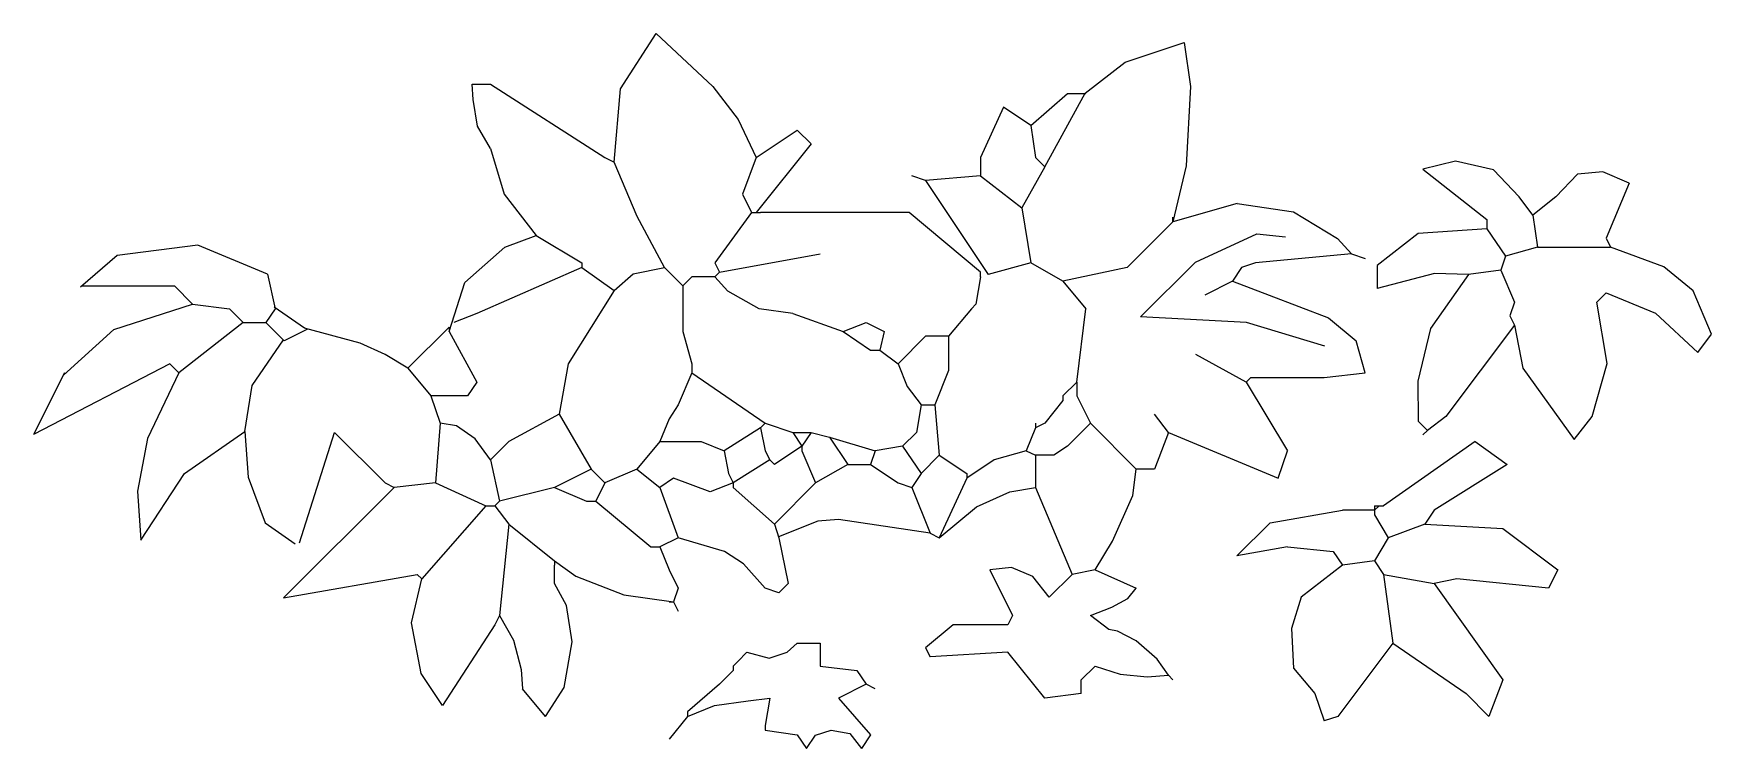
# Model space of a CAD drawing. Extents: x -1.89 to 0.08, y -0.89 to -0.05.
import ezdxf

# ---------------------------------------------------------------- set-up
doc = ezdxf.new("R2010")
doc.units = 0
doc.header["$MEASUREMENT"] = 0
doc.layers.get('0').update_dxf_attribs({"linetype": 'CONTINUOUS'})

msp = doc.modelspace()

# ---------------------------------------------------------------- linework, layer by layer
at = {"color": 3}
for p, q in [((-1.2001, -0.1154), (-1.1581, -0.0506)), ((-1.1581, -0.0506), (-1.0913, -0.1128)), ((-0.607, -0.0843), (-0.5378, -0.061)), ((-0.5378, -0.061), (-0.5304, -0.1128)), ((-0.6539, -0.1205), (-0.607, -0.0843)), ((-1.3743, -0.1103), (-1.3528, -0.1103)), ((-1.3731, -0.1283), (-1.3743, -0.1103)), ((-1.3528, -0.1103), (-1.2183, -0.1964)), ((-1.2075, -0.2018), (-1.2001, -0.1154)), ((-1.0913, -0.1128), (-1.0617, -0.1516)), ((-0.5304, -0.1128), (-0.5353, -0.206)), ((-1.3681, -0.1594), (-1.3731, -0.1283)), ((-0.7501, -0.1372), (-0.777, -0.1964)), ((-0.7178, -0.1588), (-0.7501, -0.1372)), ((-0.7178, -0.1588), (-0.6747, -0.1211)), ((-0.7016, -0.2072), (-0.6539, -0.1205)), ((-0.6747, -0.1211), (-0.6532, -0.1211)), ((-1.0617, -0.1516), (-1.0407, -0.1964)), ((-1.3528, -0.1857), (-1.3681, -0.1594)), ((-1.0407, -0.1964), (-0.9922, -0.1641)), ((-0.9922, -0.1641), (-0.9761, -0.1803)), ((-0.7178, -0.1588), (-0.7124, -0.1964)), ((-1.3528, -0.1857), (-1.3367, -0.2395)), ((-1.2183, -0.1964), (-1.2075, -0.2018)), ((-1.0407, -0.1964), (-1.0568, -0.2395)), ((-0.9761, -0.1803), (-1.0407, -0.261)), ((-0.777, -0.1964), (-0.777, -0.2179)), ((-0.7124, -0.1964), (-0.7016, -0.2072)), ((-1.1803, -0.2655), (-1.2075, -0.2018)), ((-0.7016, -0.2072), (-0.7286, -0.2556)), ((-0.5353, -0.206), (-0.551, -0.2718)), ((-0.2188, -0.2004), (-0.2573, -0.2101)), ((-0.2573, -0.2101), (-0.182, -0.2693)), ((-0.1744, -0.2107), (-0.2188, -0.2004)), ((-0.1443, -0.2424), (-0.1744, -0.2107)), ((-0.0755, -0.2159), (-0.1012, -0.2424)), ((-0.0459, -0.2133), (-0.0755, -0.2159)), ((-0.0151, -0.2263), (-0.0459, -0.2133)), ((-0.8416, -0.2233), (-0.8577, -0.2179)), ((-0.777, -0.2179), (-0.8416, -0.2233)), ((-0.8416, -0.2233), (-0.7679, -0.3339)), ((-0.777, -0.2179), (-0.7286, -0.2556)), ((-0.0151, -0.2263), (-0.042, -0.2909)), ((-1.3367, -0.2395), (-1.299, -0.2879)), ((-1.0568, -0.2395), (-1.0461, -0.261)), ((-0.7286, -0.2556), (-0.7178, -0.3202)), ((-0.4756, -0.2502), (-0.551, -0.2718)), ((-0.4756, -0.2502), (-0.4093, -0.2603)), ((-0.1281, -0.264), (-0.1443, -0.2424)), ((-0.1012, -0.2424), (-0.1281, -0.264)), ((-1.1483, -0.3256), (-1.1803, -0.2655)), ((-1.0461, -0.261), (-1.0891, -0.3202)), ((-1.0461, -0.261), (-1.0407, -0.261)), ((-1.0407, -0.261), (-1.0353, -0.261)), ((-0.8609, -0.261), (-1.0353, -0.261)), ((-0.777, -0.331), (-0.8609, -0.261)), ((-0.551, -0.2718), (-0.6048, -0.3256)), ((-0.551, -0.2718), (-0.551, -0.2664)), ((-0.4093, -0.2603), (-0.3574, -0.2914)), ((-0.182, -0.2693), (-0.182, -0.2801)), ((-0.1281, -0.264), (-0.1228, -0.3016)), ((-1.336, -0.3018), (-1.299, -0.2879)), ((-1.299, -0.2879), (-1.2452, -0.3202)), ((-0.5246, -0.3192), (-0.4524, -0.286)), ((-0.4524, -0.286), (-0.4185, -0.2894)), ((-0.3574, -0.2914), (-0.3411, -0.3094)), ((-0.2627, -0.2855), (-0.3111, -0.3232)), ((-0.182, -0.2801), (-0.2627, -0.2855)), ((-0.182, -0.2801), (-0.1604, -0.3124)), ((-0.042, -0.2909), (-0.0367, -0.3016)), ((-1.7911, -0.3115), (-1.8345, -0.3487)), ((-1.6965, -0.2991), (-1.7911, -0.3115)), ((-1.6148, -0.3334), (-1.6965, -0.2991)), ((-1.3829, -0.3432), (-1.336, -0.3018)), ((-1.0837, -0.331), (-0.9653, -0.3094)), ((-0.3411, -0.3094), (-0.4541, -0.3202)), ((-0.3411, -0.3094), (-0.3249, -0.3148)), ((-0.1604, -0.3124), (-0.1658, -0.3285)), ((-0.1228, -0.3016), (-0.1604, -0.3124)), ((-0.1228, -0.3016), (-0.0367, -0.3016)), ((0.0258, -0.3246), (-0.0367, -0.3016)), ((-1.6148, -0.3334), (-1.6057, -0.374)), ((-1.2452, -0.3256), (-1.3689, -0.3794)), ((-1.2452, -0.3202), (-1.2452, -0.3256)), ((-1.2452, -0.3256), (-1.2075, -0.3525)), ((-1.2075, -0.3525), (-1.1852, -0.3328)), ((-1.1852, -0.3328), (-1.1483, -0.3256)), ((-1.1483, -0.3256), (-1.1268, -0.3471)), ((-1.0891, -0.3202), (-1.0837, -0.331)), ((-1.0837, -0.331), (-1.0891, -0.3364)), ((-0.777, -0.3364), (-0.777, -0.331)), ((-0.7178, -0.3202), (-0.7679, -0.3339)), ((-0.6801, -0.3417), (-0.7178, -0.3202)), ((-0.6048, -0.3256), (-0.6801, -0.3417)), ((-0.5892, -0.3834), (-0.5246, -0.3192)), ((-0.4702, -0.3256), (-0.481, -0.3417)), ((-0.4541, -0.3202), (-0.4702, -0.3256)), ((-0.3111, -0.3232), (-0.3111, -0.3501)), ((-0.2436, -0.3324), (-0.3111, -0.3501)), ((-0.2035, -0.3339), (-0.2485, -0.3971)), ((-0.2035, -0.3339), (-0.2436, -0.3324)), ((-0.1658, -0.3285), (-0.2035, -0.3339)), ((-0.1658, -0.3285), (-0.1497, -0.3662)), ((0.0604, -0.3531), (0.0258, -0.3246)), ((-1.8328, -0.3471), (-1.7241, -0.3471)), ((-1.7241, -0.3471), (-1.7026, -0.3686)), ((-1.4012, -0.4009), (-1.3829, -0.3432)), ((-1.2075, -0.3525), (-1.2613, -0.4386)), ((-1.116, -0.3364), (-1.1268, -0.3471)), ((-1.1268, -0.3471), (-1.1268, -0.4009)), ((-1.0891, -0.3364), (-1.116, -0.3364)), ((-1.074, -0.3535), (-1.0891, -0.3364)), ((-1.037, -0.3742), (-1.074, -0.3535)), ((-0.777, -0.3364), (-0.7824, -0.3686)), ((-0.6801, -0.3417), (-0.6532, -0.374)), ((-0.481, -0.3417), (-0.5133, -0.3579)), ((-0.481, -0.3417), (-0.438, -0.3579)), ((0.0817, -0.4039), (0.0604, -0.3531)), ((-1.7951, -0.3983), (-1.7026, -0.3686)), ((-1.7026, -0.3686), (-1.6595, -0.374)), ((-1.6595, -0.374), (-1.6434, -0.3902)), ((-1.6057, -0.374), (-1.6165, -0.3902)), ((-1.5712, -0.397), (-1.6068, -0.3722)), ((-0.9976, -0.3794), (-1.037, -0.3742)), ((-0.7877, -0.374), (-0.8147, -0.4063)), ((-0.7824, -0.3686), (-0.7877, -0.374)), ((-0.664, -0.4601), (-0.6532, -0.374)), ((-0.438, -0.3579), (-0.368, -0.3848)), ((-0.1497, -0.3662), (-0.1551, -0.3823)), ((-0.042, -0.3554), (-0.0528, -0.3662)), ((-0.0409, -0.4385), (-0.0528, -0.3662)), ((-0.042, -0.3554), (0.0159, -0.379)), ((-1.6434, -0.3902), (-1.7187, -0.4494)), ((-1.6434, -0.3902), (-1.6165, -0.3902)), ((-1.595, -0.4117), (-1.6165, -0.3902)), ((-1.3689, -0.3794), (-1.3959, -0.3902)), ((-0.9976, -0.3794), (-0.9384, -0.4009)), ((-0.9384, -0.4009), (-0.9115, -0.3902)), ((-0.9115, -0.3902), (-0.89, -0.4009)), ((-0.4644, -0.3903), (-0.5892, -0.3834)), ((-0.3725, -0.4178), (-0.4644, -0.3903)), ((-0.368, -0.3848), (-0.3357, -0.4117)), ((-0.1497, -0.3931), (-0.2304, -0.5007)), ((-0.1551, -0.3823), (-0.1497, -0.3931)), ((-0.1497, -0.3931), (-0.1398, -0.4437)), ((0.0159, -0.379), (0.0656, -0.4254)), ((-1.8542, -0.452), (-1.7951, -0.3983)), ((-1.6325, -0.4643), (-1.5959, -0.4105)), ((-1.5676, -0.398), (-1.595, -0.4117)), ((-1.5059, -0.4146), (-1.5712, -0.397)), ((-1.4012, -0.3955), (-1.4497, -0.444)), ((-1.4012, -0.3955), (-1.4012, -0.4009)), ((-1.4012, -0.4009), (-1.3689, -0.4601)), ((-1.1268, -0.4009), (-1.116, -0.4386)), ((-0.9384, -0.4009), (-0.9061, -0.4225)), ((-0.89, -0.4009), (-0.8954, -0.4225)), ((-0.8416, -0.4063), (-0.8739, -0.4386)), ((-0.8147, -0.4063), (-0.8416, -0.4063)), ((-0.8147, -0.4063), (-0.8146, -0.4467)), ((-0.3249, -0.4494), (-0.3357, -0.4117)), ((-0.2485, -0.3971), (-0.2633, -0.4592)), ((0.0656, -0.4254), (0.0817, -0.4039)), ((-1.4766, -0.4278), (-1.5059, -0.4146)), ((-1.4497, -0.444), (-1.4766, -0.4278)), ((-0.9061, -0.4225), (-0.8954, -0.4225)), ((-0.8954, -0.4225), (-0.8739, -0.4386)), ((-0.4649, -0.4601), (-0.5241, -0.4278)), ((-1.7295, -0.4386), (-1.8895, -0.5218)), ((-1.8533, -0.4494), (-1.8895, -0.5218)), ((-1.7187, -0.4494), (-1.7556, -0.5263)), ((-1.7187, -0.4494), (-1.7295, -0.4386)), ((-1.4497, -0.444), (-1.4228, -0.4763)), ((-1.2613, -0.4386), (-1.2721, -0.4978)), ((-1.116, -0.4494), (-1.1322, -0.487)), ((-1.116, -0.4386), (-1.116, -0.4494)), ((-1.116, -0.4494), (-1.0299, -0.5085)), ((-0.8739, -0.4386), (-0.8631, -0.4655)), ((-0.8146, -0.4467), (-0.8308, -0.487)), ((-0.3734, -0.4547), (-0.3249, -0.4494)), ((-0.1398, -0.4437), (-0.0797, -0.5276)), ((-0.0582, -0.5007), (-0.0409, -0.4385)), ((-1.6413, -0.5181), (-1.6325, -0.4643)), ((-1.3689, -0.4601), (-1.3797, -0.4763)), ((-0.8631, -0.4655), (-0.8469, -0.487)), ((-0.664, -0.4601), (-0.6801, -0.4763)), ((-0.664, -0.4601), (-0.664, -0.4763)), ((-0.4649, -0.4601), (-0.4595, -0.4547)), ((-0.4649, -0.4601), (-0.4164, -0.5408)), ((-0.4595, -0.4547), (-0.3734, -0.4547)), ((-0.2633, -0.4592), (-0.2627, -0.5061)), ((-1.3797, -0.4763), (-1.4228, -0.4763)), ((-1.4228, -0.4763), (-1.412, -0.5085)), ((-1.1322, -0.487), (-1.1429, -0.5032)), ((-0.8469, -0.487), (-0.8523, -0.5193)), ((-0.8469, -0.487), (-0.8308, -0.487)), ((-0.8308, -0.487), (-0.8254, -0.5462)), ((-0.6801, -0.4817), (-0.7016, -0.5085)), ((-0.6801, -0.4763), (-0.6801, -0.4817)), ((-0.664, -0.4763), (-0.6478, -0.5085)), ((-1.412, -0.5085), (-1.4174, -0.5785)), ((-1.3928, -0.5115), (-1.412, -0.5085)), ((-1.3706, -0.527), (-1.3928, -0.5115)), ((-1.2721, -0.4978), (-1.3313, -0.5301)), ((-1.2721, -0.4978), (-1.2344, -0.5624)), ((-1.1429, -0.5032), (-1.1537, -0.5301)), ((-1.0299, -0.5085), (-1.0353, -0.5139)), ((-1.0299, -0.5085), (-0.9976, -0.5193)), ((-0.7124, -0.5085), (-0.7124, -0.5139)), ((-0.7016, -0.5085), (-0.7124, -0.5139)), ((-0.6478, -0.5085), (-0.6747, -0.5355)), ((-0.6478, -0.5085), (-0.594, -0.5624)), ((-0.5563, -0.5193), (-0.5725, -0.4978)), ((-0.2627, -0.5061), (-0.2519, -0.5169)), ((-0.2304, -0.5007), (-0.2519, -0.5169)), ((-0.0797, -0.5276), (-0.0582, -0.5007)), ((-1.7556, -0.5263), (-1.7675, -0.5883)), ((-1.7123, -0.5676), (-1.6413, -0.5181)), ((-1.6413, -0.5181), (-1.6373, -0.5718)), ((-1.5771, -0.6491), (-1.5358, -0.5193)), ((-1.5358, -0.5193), (-1.4766, -0.5785)), ((-1.3528, -0.5516), (-1.3706, -0.527)), ((-1.3313, -0.5301), (-1.3528, -0.5516)), ((-1.1537, -0.5301), (-1.1806, -0.5624)), ((-1.1537, -0.5301), (-1.1053, -0.5301)), ((-1.1053, -0.5301), (-1.0783, -0.5408)), ((-1.0353, -0.5139), (-1.0783, -0.5408)), ((-1.0353, -0.5139), (-1.0299, -0.5408)), ((-0.9976, -0.5193), (-0.9869, -0.5355)), ((-0.9976, -0.5193), (-0.9761, -0.5193)), ((-0.9761, -0.5193), (-0.9869, -0.5355)), ((-0.9761, -0.5193), (-0.9546, -0.5247)), ((-0.9546, -0.5247), (-0.9008, -0.5408)), ((-0.9546, -0.5247), (-0.933, -0.557)), ((-0.8523, -0.5193), (-0.8685, -0.5355)), ((-0.7124, -0.5139), (-0.7232, -0.5408)), ((-0.5563, -0.5193), (-0.5725, -0.5624)), ((-0.5563, -0.5193), (-0.4272, -0.5731)), ((-0.1958, -0.5301), (-0.3034, -0.6054)), ((-0.2519, -0.5169), (-0.2573, -0.5223)), ((-0.1958, -0.5301), (-0.1581, -0.557)), ((-1.3528, -0.5516), (-1.342, -0.6)), ((-1.0783, -0.5408), (-1.073, -0.5677)), ((-1.0245, -0.5516), (-1.0676, -0.5785)), ((-1.0299, -0.5408), (-1.0245, -0.5516)), ((-1.0192, -0.557), (-1.0245, -0.5516)), ((-0.9869, -0.5355), (-1.0192, -0.557)), ((-0.9869, -0.5355), (-0.9869, -0.5408)), ((-0.9869, -0.5408), (-0.9707, -0.5785)), ((-0.9008, -0.5408), (-0.9061, -0.557)), ((-0.8685, -0.5355), (-0.9008, -0.5408)), ((-0.8685, -0.5355), (-0.8469, -0.5677)), ((-0.8254, -0.5462), (-0.8469, -0.5677)), ((-0.8254, -0.5462), (-0.7931, -0.5677)), ((-0.7608, -0.5516), (-0.7931, -0.5731)), ((-0.7232, -0.5408), (-0.7608, -0.5516)), ((-0.7232, -0.5408), (-0.7124, -0.5462)), ((-0.6909, -0.5462), (-0.7124, -0.5462)), ((-0.7124, -0.5462), (-0.7124, -0.5839)), ((-0.6747, -0.5355), (-0.6909, -0.5462)), ((-0.4272, -0.5731), (-0.4164, -0.5408)), ((-1.7635, -0.6461), (-1.7123, -0.5676)), ((-1.2344, -0.5624), (-1.2775, -0.5839)), ((-1.2344, -0.5624), (-1.2183, -0.5785)), ((-1.1806, -0.5624), (-1.2183, -0.5785)), ((-1.1806, -0.5624), (-1.1537, -0.5839)), ((-1.073, -0.5677), (-1.0676, -0.5785)), ((-0.933, -0.557), (-0.9707, -0.5785)), ((-0.933, -0.557), (-0.9061, -0.557)), ((-0.9061, -0.557), (-0.8739, -0.5785)), ((-0.8469, -0.5677), (-0.8577, -0.5839)), ((-0.7931, -0.5677), (-0.7931, -0.5731)), ((-0.5981, -0.5933), (-0.594, -0.5624)), ((-0.5725, -0.5624), (-0.594, -0.5624)), ((-0.1581, -0.557), (-0.2442, -0.6108)), ((-1.7675, -0.5883), (-1.7635, -0.6461)), ((-1.6373, -0.5718), (-1.6176, -0.6255)), ((-1.4658, -0.5839), (-1.5957, -0.7138)), ((-1.4766, -0.5785), (-1.4658, -0.5839)), ((-1.4174, -0.5785), (-1.4658, -0.5839)), ((-1.4174, -0.5785), (-1.3582, -0.6054)), ((-1.2775, -0.5839), (-1.342, -0.6)), ((-1.2775, -0.5839), (-1.2398, -0.6)), ((-1.2183, -0.5785), (-1.229, -0.6)), ((-1.1375, -0.5731), (-1.1537, -0.5839)), ((-1.1537, -0.5839), (-1.1322, -0.6431)), ((-1.0945, -0.5893), (-1.1375, -0.5731)), ((-1.0676, -0.5785), (-1.0945, -0.5893)), ((-1.0676, -0.5785), (-1.0676, -0.5839)), ((-1.0676, -0.5839), (-1.0192, -0.627)), ((-0.9707, -0.5785), (-1.0192, -0.627)), ((-0.8739, -0.5785), (-0.8577, -0.5839)), ((-0.8577, -0.5839), (-0.8362, -0.6377)), ((-0.7931, -0.5731), (-0.8254, -0.6431)), ((-0.7819, -0.6067), (-0.7424, -0.5891)), ((-0.7424, -0.5891), (-0.7124, -0.5839)), ((-0.7124, -0.5839), (-0.6694, -0.6861)), ((-1.3582, -0.6054), (-1.4335, -0.6915)), ((-1.3582, -0.6054), (-1.3474, -0.6054)), ((-1.342, -0.6), (-1.3474, -0.6054)), ((-1.3474, -0.6054), (-1.3313, -0.627)), ((-1.2398, -0.6), (-1.229, -0.6)), ((-1.229, -0.6), (-1.1645, -0.6538)), ((-0.8254, -0.6431), (-0.7819, -0.6067)), ((-0.6218, -0.6471), (-0.5981, -0.5933)), ((-0.4365, -0.6254), (-0.3518, -0.6108)), ((-0.3142, -0.6108), (-0.3518, -0.6108)), ((-0.3142, -0.6054), (-0.3088, -0.6054)), ((-0.3142, -0.6054), (-0.3142, -0.6108)), ((-0.3088, -0.6054), (-0.3142, -0.6108)), ((-0.3142, -0.6108), (-0.3142, -0.6162)), ((-0.3088, -0.6054), (-0.3034, -0.6054)), ((-0.2442, -0.6108), (-0.255, -0.627)), ((-1.6176, -0.6255), (-1.5821, -0.6503)), ((-1.3313, -0.627), (-1.342, -0.7346)), ((-1.3313, -0.627), (-1.2775, -0.67)), ((-1.0192, -0.627), (-1.0138, -0.6431)), ((-0.9682, -0.6236), (-1.0142, -0.6419)), ((-0.9438, -0.6216), (-0.9682, -0.6236)), ((-0.8362, -0.6377), (-0.9438, -0.6216)), ((-0.476, -0.6642), (-0.4365, -0.6254)), ((-0.3142, -0.6162), (-0.298, -0.6431)), ((-0.255, -0.627), (-0.298, -0.6431)), ((-0.255, -0.627), (-0.1635, -0.6323)), ((-1.1322, -0.6431), (-1.1537, -0.6538)), ((-1.0776, -0.6592), (-1.1322, -0.6431)), ((-1.0138, -0.6431), (-1.003, -0.6969)), ((-0.8362, -0.6377), (-0.8254, -0.6431)), ((-0.6424, -0.6808), (-0.6218, -0.6471)), ((-0.298, -0.6431), (-0.3142, -0.67)), ((-0.1635, -0.6323), (-0.0989, -0.6808)), ((-1.2775, -0.67), (-1.2775, -0.6754)), ((-1.2775, -0.67), (-1.2523, -0.6881)), ((-1.1645, -0.6538), (-1.1537, -0.6538)), ((-1.1537, -0.6538), (-1.1429, -0.6808)), ((-1.0556, -0.6737), (-1.0776, -0.6592)), ((-0.4164, -0.6538), (-0.476, -0.6642)), ((-0.4164, -0.6538), (-0.3626, -0.6592)), ((-0.3626, -0.6592), (-0.3518, -0.6754)), ((-0.3142, -0.67), (-0.3518, -0.6754)), ((-0.3142, -0.67), (-0.3034, -0.6861)), ((-1.5957, -0.7138), (-1.4389, -0.6861)), ((-1.4389, -0.6861), (-1.4335, -0.6915)), ((-1.2775, -0.6969), (-1.2775, -0.6754)), ((-1.2523, -0.6881), (-1.1962, -0.7103)), ((-1.1429, -0.6808), (-1.1322, -0.7023)), ((-1.0299, -0.7023), (-1.0556, -0.6737)), ((-0.7404, -0.6782), (-0.7662, -0.6808)), ((-0.7662, -0.6808), (-0.7393, -0.7346)), ((-0.7157, -0.6885), (-0.7404, -0.6782)), ((-0.6963, -0.713), (-0.7157, -0.6885)), ((-0.6694, -0.6861), (-0.6963, -0.713)), ((-0.6424, -0.6808), (-0.6694, -0.6861)), ((-0.6424, -0.6808), (-0.594, -0.7023)), ((-0.3518, -0.6754), (-0.4003, -0.713)), ((-0.3034, -0.6861), (-0.2442, -0.6969)), ((-0.3034, -0.6861), (-0.2927, -0.7669)), ((-0.0989, -0.6808), (-0.1097, -0.7023)), ((-1.4453, -0.743), (-1.4335, -0.6915)), ((-1.2633, -0.7228), (-1.2775, -0.6969)), ((-1.1322, -0.7023), (-1.1375, -0.7184)), ((-1.0138, -0.7077), (-1.0299, -0.7023)), ((-1.003, -0.6969), (-1.0138, -0.7077)), ((-0.604, -0.7144), (-0.594, -0.7023)), ((-0.2173, -0.6915), (-0.2442, -0.6969)), ((-0.2442, -0.6969), (-0.1635, -0.8099)), ((-0.1097, -0.7023), (-0.2173, -0.6915)), ((-1.2569, -0.7652), (-1.2633, -0.7228)), ((-1.1962, -0.7103), (-1.1375, -0.7184)), ((-1.1429, -0.7184), (-1.1375, -0.7184)), ((-1.1375, -0.7184), (-1.1322, -0.7292)), ((-0.6478, -0.7346), (-0.6228, -0.7248)), ((-0.6228, -0.7248), (-0.604, -0.7144)), ((-0.4003, -0.713), (-0.4118, -0.7496)), ((-1.4343, -0.8027), (-1.4453, -0.743)), ((-1.3474, -0.7453), (-1.4089, -0.8403)), ((-1.342, -0.7346), (-1.3474, -0.7453)), ((-1.342, -0.7346), (-1.3258, -0.7633)), ((-0.8093, -0.7453), (-0.8416, -0.7723)), ((-0.7447, -0.7453), (-0.8093, -0.7453)), ((-0.7393, -0.7346), (-0.7447, -0.7453)), ((-0.6263, -0.7507), (-0.6478, -0.7346)), ((-1.3258, -0.7633), (-1.3166, -0.7979)), ((-1.2661, -0.8191), (-1.2569, -0.7652)), ((-1.0041, -0.7777), (-0.9922, -0.7669)), ((-0.9922, -0.7669), (-0.9653, -0.7669)), ((-0.9653, -0.7669), (-0.9653, -0.7938)), ((-0.6159, -0.7527), (-0.6263, -0.7507)), ((-0.5941, -0.7641), (-0.6159, -0.7527)), ((-0.5694, -0.7859), (-0.5941, -0.7641)), ((-0.4118, -0.7496), (-0.4093, -0.7962)), ((-0.2927, -0.7669), (-0.3572, -0.853)), ((-0.2927, -0.7669), (-0.2065, -0.8261)), ((-1.0622, -0.7884), (-1.0676, -0.7938)), ((-1.0622, -0.7884), (-1.0514, -0.7776)), ((-1.0514, -0.7776), (-1.0252, -0.7845)), ((-1.0252, -0.7845), (-1.0041, -0.7777)), ((-0.8416, -0.7723), (-0.8362, -0.783)), ((-0.7447, -0.7776), (-0.8362, -0.783)), ((-0.7016, -0.8314), (-0.7447, -0.7776)), ((-0.5563, -0.8045), (-0.5694, -0.7859)), ((-1.4089, -0.8403), (-1.4343, -0.8027)), ((-1.3166, -0.7979), (-1.3151, -0.8207)), ((-1.0676, -0.7991), (-1.0837, -0.8153)), ((-1.0676, -0.7938), (-1.0676, -0.7991)), ((-0.9653, -0.7938), (-0.9223, -0.7991)), ((-0.9223, -0.7991), (-0.9115, -0.8153)), ((-0.6586, -0.8099), (-0.6424, -0.7938)), ((-0.6424, -0.7938), (-0.6129, -0.8035)), ((-0.6129, -0.8035), (-0.5813, -0.8066)), ((-0.5813, -0.8066), (-0.5563, -0.8045)), ((-0.5563, -0.8045), (-0.551, -0.8099)), ((-0.4093, -0.7962), (-0.3841, -0.8261)), ((-1.2882, -0.853), (-1.3151, -0.8207)), ((-1.2882, -0.853), (-1.2661, -0.8191)), ((-1.0837, -0.8153), (-1.1214, -0.8476)), ((-0.9115, -0.8153), (-0.9438, -0.8314)), ((-0.9008, -0.8207), (-0.9115, -0.8153)), ((-0.6586, -0.8261), (-0.7016, -0.8314)), ((-0.6586, -0.8261), (-0.6586, -0.8099)), ((-0.3841, -0.8261), (-0.3734, -0.8583)), ((-0.2065, -0.8261), (-0.1797, -0.853)), ((-0.1635, -0.8099), (-0.1797, -0.853)), ((-1.1214, -0.853), (-1.0896, -0.8403)), ((-1.1214, -0.8476), (-1.1214, -0.853)), ((-1.0896, -0.8403), (-1.05, -0.8345)), ((-1.05, -0.8345), (-1.0245, -0.8314)), ((-1.0245, -0.8314), (-1.0299, -0.8637)), ((-0.9438, -0.8314), (-0.9061, -0.8745)), ((-1.1214, -0.853), (-1.1429, -0.8799)), ((-1.0299, -0.8637), (-1.0299, -0.8691)), ((-0.3572, -0.853), (-0.3734, -0.8583)), ((-1.0299, -0.8691), (-0.9922, -0.8745)), ((-0.9922, -0.8745), (-0.9815, -0.8906)), ((-0.9815, -0.8906), (-0.971, -0.875)), ((-0.971, -0.875), (-0.9526, -0.8692)), ((-0.9526, -0.8692), (-0.9305, -0.8731)), ((-0.9305, -0.8731), (-0.9169, -0.8906)), ((-0.9061, -0.8745), (-0.9169, -0.8906))]:
    msp.add_line(p, q, dxfattribs=at)
for centre, start, end in [((-0.8609, -0.261), 49.844, 89.647), ((-1.6148, -0.3334), 12.8043, 67.5333)]:
    msp.add_arc(centre, 0.000000673, start, end, dxfattribs=at)

doc.saveas('drawing.dxf')
